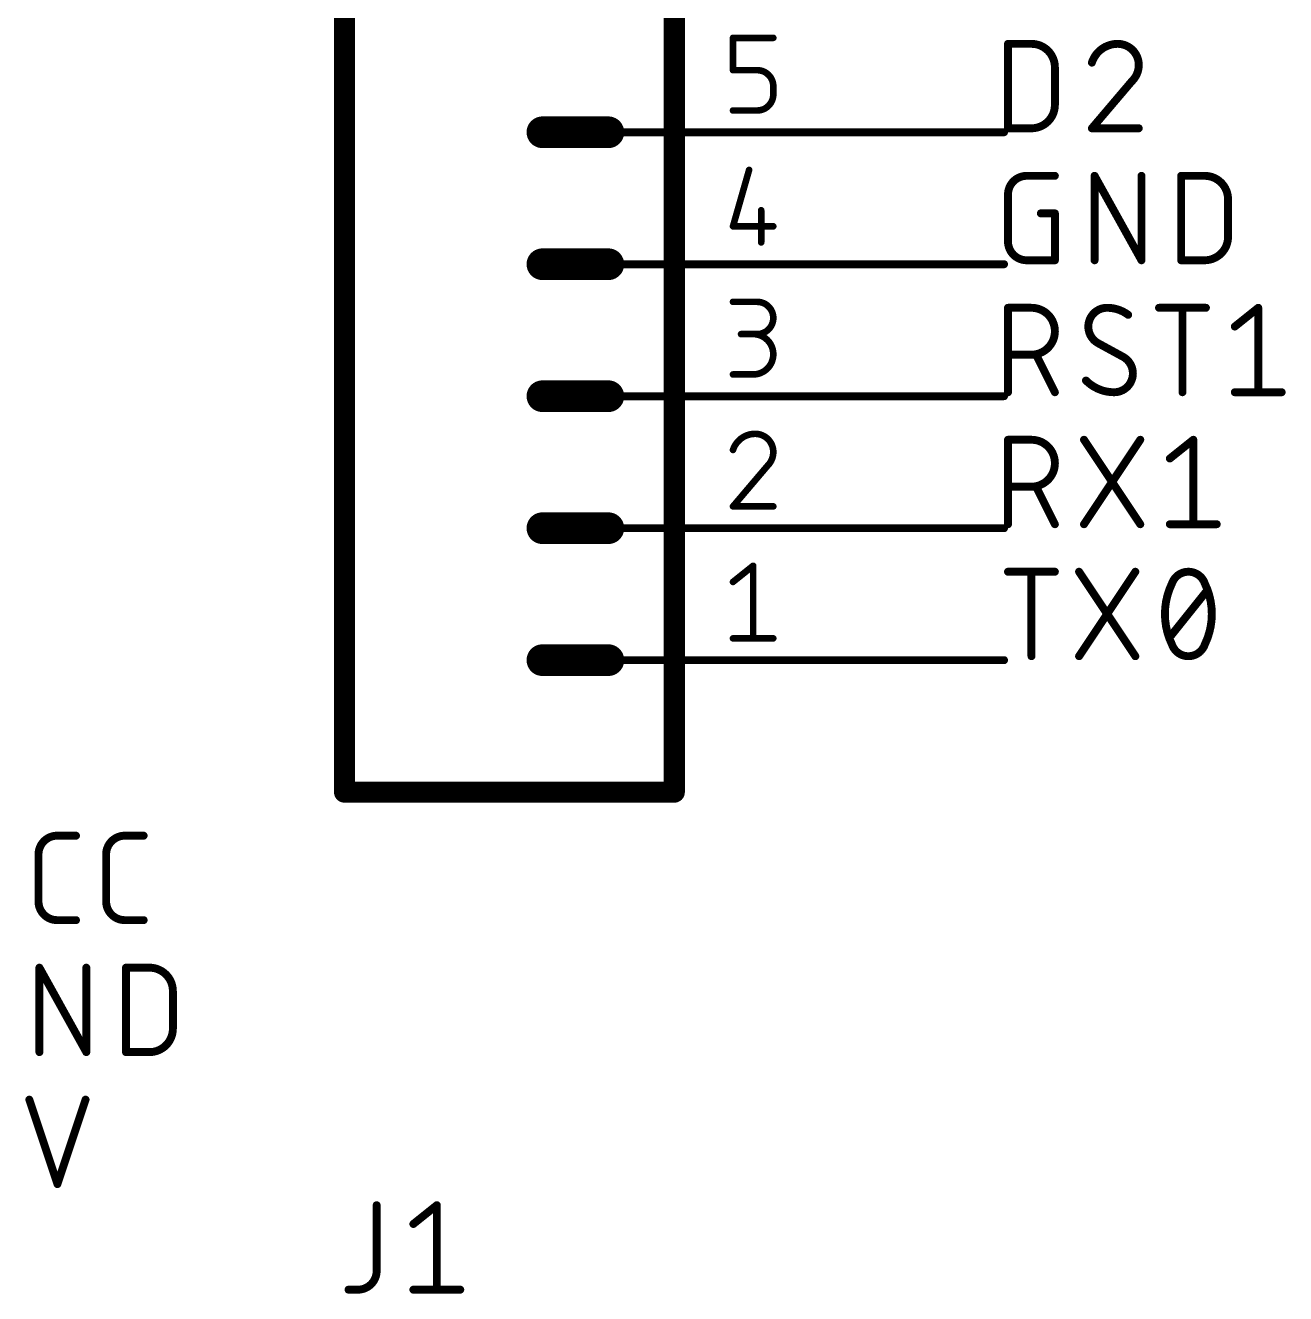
# Model space of a CAD drawing. Extents: x 13 to 226, y 41 to 152.
# Drawn here: x 42.11 to 66.38, y 94.49 to 118.9 of the extents above; entities that cross this region are included whole.
import ezdxf

# ---------------------------------------------------------------- set-up
doc = ezdxf.new("R2010")
doc.units = 0
for name, color, linetype in [('91', 122, 'CONTINUOUS'), ('94', 12, 'CONTINUOUS'), ('95', 251, 'CONTINUOUS')]:
    doc.layers.add(name, color=color, linetype=linetype)

msp = doc.modelspace()

# ---------------------------------------------------------------- linework, layer by layer
at = {"layer": '91', "const_width": 0.1524}
for points in [[(58.42, 116.84), (60.96, 116.84)], [(58.42, 114.3), (60.96, 114.3)], [(58.42, 111.76), (60.96, 111.76)], [(58.42, 109.22), (60.96, 109.22)], [(58.42, 106.68), (60.96, 106.68)]]:
    msp.add_lwpolyline(points, dxfattribs=at)
at = {"layer": '91', "const_width": 0.0762}
for points in [[(58.42, 116.8781, 1), (58.42, 116.8019)], [(60.96, 116.8019, 1), (60.96, 116.8781)], [(58.42, 114.3381, 1), (58.42, 114.2619)], [(60.96, 114.2619, 1), (60.96, 114.3381)], [(58.42, 111.7981, 1), (58.42, 111.7219)], [(60.96, 111.7219, 1), (60.96, 111.7981)], [(58.42, 109.2581, 1), (58.42, 109.1819)], [(60.96, 109.1819, 1), (60.96, 109.2581)], [(58.42, 106.7181, 1), (58.42, 106.6419)], [(60.96, 106.6419, 1), (60.96, 106.7181)]]:
    msp.add_lwpolyline(points, format="xyb", dxfattribs=at)
at = {"layer": '94'}
for points, const_width in [([(48.26, 144.78), (48.26, 104.14)], 0.4064), ([(54.61, 104.14), (54.61, 144.78)], 0.4064), ([(52.07, 116.84), (53.34, 116.84)], 0.6096), ([(58.42, 116.84), (53.34, 116.84)], 0.1524), ([(52.07, 114.3), (53.34, 114.3)], 0.6096), ([(58.42, 114.3), (53.34, 114.3)], 0.1524), ([(52.07, 111.76), (53.34, 111.76)], 0.6096), ([(58.42, 111.76), (53.34, 111.76)], 0.1524), ([(52.07, 109.22), (53.34, 109.22)], 0.6096), ([(58.42, 109.22), (53.34, 109.22)], 0.1524), ([(52.07, 106.68), (53.34, 106.68)], 0.6096), ([(58.42, 106.68), (53.34, 106.68)], 0.1524), ([(54.61, 104.14), (48.26, 104.14)], 0.4064)]:
    msp.add_lwpolyline(points, dxfattribs=dict(at, const_width=const_width))
for points, const_width in [([(52.07, 116.9924, 1), (52.07, 116.6876)], 0.3048), ([(53.34, 116.6876, 1), (53.34, 116.9924)], 0.3048), ([(53.34, 116.8781, 1), (53.34, 116.8019)], 0.0762), ([(58.42, 116.8019, 1), (58.42, 116.8781)], 0.0762), ([(52.07, 114.4524, 1), (52.07, 114.1476)], 0.3048), ([(53.34, 114.1476, 1), (53.34, 114.4524)], 0.3048), ([(53.34, 114.3381, 1), (53.34, 114.2619)], 0.0762), ([(58.42, 114.2619, 1), (58.42, 114.3381)], 0.0762), ([(52.07, 111.9124, 1), (52.07, 111.6076)], 0.3048), ([(53.34, 111.6076, 1), (53.34, 111.9124)], 0.3048), ([(53.34, 111.7981, 1), (53.34, 111.7219)], 0.0762), ([(58.42, 111.7219, 1), (58.42, 111.7981)], 0.0762), ([(52.07, 109.3724, 1), (52.07, 109.0676)], 0.3048), ([(53.34, 109.0676, 1), (53.34, 109.3724)], 0.3048), ([(53.34, 109.2581, 1), (53.34, 109.1819)], 0.0762), ([(58.42, 109.1819, 1), (58.42, 109.2581)], 0.0762), ([(52.07, 106.8324, 1), (52.07, 106.5276)], 0.3048), ([(53.34, 106.5276, 1), (53.34, 106.8324)], 0.3048), ([(53.34, 106.7181, 1), (53.34, 106.6419)], 0.0762), ([(58.42, 106.6419, 1), (58.42, 106.7181)], 0.0762), ([(48.26, 104.2416, 1), (48.26, 104.0384)], 0.2032), ([(48.1584, 104.14, 1), (48.3616, 104.14)], 0.2032), ([(54.5084, 104.14, 1), (54.7116, 104.14)], 0.2032), ([(54.61, 104.0384, 1), (54.61, 104.2416)], 0.2032)]:
    msp.add_lwpolyline(points, format="xyb", dxfattribs=dict(at, const_width=const_width))
at = {"layer": '95'}
for points, const_width in [([(55.7403, 118.6879, 1), (55.7403, 118.6244)], 0.0635), ([(55.7721, 118.6561, 1), (55.7086, 118.6561)], 0.0635), ([(56.5164, 118.6244, 1), (56.5164, 118.6879)], 0.0635), ([(61.0743, 118.5418, 1), (60.9981, 118.5418)], 0.0762), ([(61.0362, 118.5799, 1), (61.0362, 118.5037)], 0.0762), ([(61.9393, 118.0902, 0.4142), (61.4878, 118.5418)], 0.1524), ([(61.4878, 118.5799, 1), (61.4878, 118.5037)], 0.0762), ([(61.4878, 118.5037, 1), (61.4878, 118.5799)], 0.0762), ([(63.1481, 118.5418, 0.3252), (62.6514, 118.1806)], 0.1524), ([(63.5545, 118.1354, 0.4142), (63.1481, 118.5418)], 0.1524), ([(63.1481, 118.5799, 1), (63.1481, 118.5037)], 0.0762), ([(63.1481, 118.5037, 1), (63.1481, 118.5799)], 0.0762), ([(61.9774, 118.0902, 1), (61.9012, 118.0902)], 0.0762), ([(62.6152, 118.1923, 1), (62.6877, 118.1688)], 0.0762), ([(63.4191, 117.8193, 0.2053), (63.5545, 118.1354)], 0.1524), ([(63.5926, 118.1354, 1), (63.5164, 118.1354)], 0.0762), ([(63.5164, 118.1354, 1), (63.5926, 118.1354)], 0.0762), ([(55.7403, 118.067, 1), (55.7403, 118.0035)], 0.0635), ([(55.7086, 118.0352, 1), (55.7721, 118.0352)], 0.0635), ([(56.5164, 117.7248, 0.4142), (56.206, 118.0352)], 0.127), ([(56.206, 118.067, 1), (56.206, 118.0035)], 0.0635), ([(56.206, 118.0035, 1), (56.206, 118.067)], 0.0635), ([(61.9012, 118.0902, 1), (61.9774, 118.0902)], 0.0762), ([(56.5482, 117.7248, 1), (56.4847, 117.7248)], 0.0635), ([(56.4847, 117.7248, 1), (56.5482, 117.7248)], 0.0635), ([(63.3928, 117.8469, 1), (63.4453, 117.7917)], 0.0762), ([(63.4481, 117.7946, 1), (63.39, 117.844)], 0.0762), ([(56.206, 117.2591, 0.4142), (56.5164, 117.5695)], 0.127), ([(56.5482, 117.5695, 1), (56.4847, 117.5695)], 0.0635), ([(56.4847, 117.5695, 1), (56.5482, 117.5695)], 0.0635), ([(61.4878, 116.9162, 0.4142), (61.9393, 117.3678)], 0.1524), ([(61.9774, 117.3678, 1), (61.9012, 117.3678)], 0.0762), ([(55.7403, 117.2909, 1), (55.7403, 117.2274)], 0.0635), ([(56.206, 117.2909, 1), (56.206, 117.2274)], 0.0635), ([(56.206, 117.2274, 1), (56.206, 117.2909)], 0.0635), ([(61.9012, 117.3678, 1), (61.9774, 117.3678)], 0.0762), ([(61.0362, 116.9543, 1), (61.0362, 116.8781)], 0.0762), ([(60.9981, 116.9162, 1), (61.0743, 116.9162)], 0.0762), ([(61.4878, 116.9543, 1), (61.4878, 116.8781)], 0.0762), ([(61.4878, 116.8781, 1), (61.4878, 116.9543)], 0.0762), ([(62.6514, 116.9543, 1), (62.6514, 116.8781)], 0.0762), ([(62.6224, 116.9409, 1), (62.6805, 116.8915)], 0.0762), ([(63.5545, 116.8781, 1), (63.5545, 116.9543)], 0.0762), ([(56.0813, 116.1074, 1), (56.0202, 116.1248)], 0.0635), ([(61.3974, 116.0018, 0.4142), (61.0362, 115.6406)], 0.1524), ([(61.3974, 116.0399, 1), (61.3974, 115.9637)], 0.0762), ([(61.3974, 115.9637, 1), (61.3974, 116.0399)], 0.0762), ([(61.9393, 115.9637, 1), (61.9393, 116.0399)], 0.0762), ([(62.7416, 116.0018, 1), (62.6654, 116.0018)], 0.0762), ([(62.7368, 116.0203, 1), (62.6702, 115.9833)], 0.0762), ([(63.6447, 116.0018, 1), (63.5685, 116.0018)], 0.0762), ([(64.409, 116.0018, 1), (64.3328, 116.0018)], 0.0762), ([(64.3709, 116.0399, 1), (64.3709, 115.9637)], 0.0762), ([(65.274, 115.5502, 0.4142), (64.8224, 116.0018)], 0.1524), ([(64.8224, 116.0399, 1), (64.8224, 115.9637)], 0.0762), ([(64.8224, 115.9637, 1), (64.8224, 116.0399)], 0.0762), ([(61.0743, 115.6406, 1), (60.9981, 115.6406)], 0.0762), ([(60.9981, 115.6406, 1), (61.0743, 115.6406)], 0.0762), ([(65.3121, 115.5502, 1), (65.2359, 115.5502)], 0.0762), ([(65.2359, 115.5502, 1), (65.3121, 115.5502)], 0.0762), ([(56.3153, 115.34, 1), (56.2518, 115.34)], 0.0635), ([(61.6684, 115.3174, 1), (61.6684, 115.2412)], 0.0762), ([(61.9774, 115.2793, 1), (61.9012, 115.2793)], 0.0762), ([(61.9393, 115.2412, 1), (61.9393, 115.3174)], 0.0762), ([(55.7403, 115.0613, 1), (55.7403, 114.9978)], 0.0635), ([(55.7098, 115.0383, 1), (55.7708, 115.0208)], 0.0635), ([(56.5164, 114.9978, 1), (56.5164, 115.0613)], 0.0635), ([(56.2518, 114.7191, 1), (56.3153, 114.7191)], 0.0635), ([(61.0362, 114.7374, 0.4142), (61.3974, 114.3762)], 0.1524), ([(61.0743, 114.7374, 1), (60.9981, 114.7374)], 0.0762), ([(60.9981, 114.7374, 1), (61.0743, 114.7374)], 0.0762), ([(64.8224, 114.3762, 0.4142), (65.274, 114.8278)], 0.1524), ([(65.3121, 114.8278, 1), (65.2359, 114.8278)], 0.0762), ([(65.2359, 114.8278, 1), (65.3121, 114.8278)], 0.0762), ([(61.3974, 114.4143, 1), (61.3974, 114.3381)], 0.0762), ([(61.3974, 114.3381, 1), (61.3974, 114.4143)], 0.0762), ([(61.9012, 114.3762, 1), (61.9774, 114.3762)], 0.0762), ([(61.9393, 114.3381, 1), (61.9393, 114.4143)], 0.0762), ([(62.6654, 114.3762, 1), (62.7416, 114.3762)], 0.0762), ([(63.5685, 114.3762, 1), (63.6447, 114.3762)], 0.0762), ([(63.5733, 114.3577, 1), (63.6399, 114.3947)], 0.0762), ([(64.3709, 114.4143, 1), (64.3709, 114.3381)], 0.0762), ([(64.3328, 114.3762, 1), (64.409, 114.3762)], 0.0762), ([(64.8224, 114.4143, 1), (64.8224, 114.3381)], 0.0762), ([(64.8224, 114.3381, 1), (64.8224, 114.4143)], 0.0762), ([(55.7403, 113.6079, 1), (55.7403, 113.5444)], 0.0635), ([(56.206, 113.6079, 1), (56.206, 113.5444)], 0.0635), ([(56.206, 112.9552, 1), (56.206, 113.5761)], 0.127), ([(56.206, 113.5444, 1), (56.206, 113.6079)], 0.0635), ([(61.0743, 113.4618, 1), (60.9981, 113.4618)], 0.0762), ([(61.0362, 113.4999, 1), (61.0362, 113.4237)], 0.0762), ([(61.4878, 112.5587, 1), (61.4878, 113.4618)], 0.1524), ([(61.4878, 113.4999, 1), (61.4878, 113.4237)], 0.0762), ([(61.4878, 113.4237, 1), (61.4878, 113.4999)], 0.0762), ([(62.9445, 113.4618, 0.4142), (62.5832, 113.1006)], 0.1524), ([(63.3509, 113.3263, 0.1623), (62.9445, 113.4618)], 0.1524), ([(62.9445, 113.4999, 1), (62.9445, 113.4237)], 0.0762), ([(62.9445, 113.4237, 1), (62.9445, 113.4999)], 0.0762), ([(63.9449, 113.4999, 1), (63.9449, 113.4237)], 0.0762), ([(64.4345, 113.4618, 1), (64.3583, 113.4618)], 0.0762), ([(64.848, 113.4237, 1), (64.848, 113.4999)], 0.0762), ([(65.8934, 113.4618, 1), (65.8172, 113.4618)], 0.0762), ([(65.8791, 113.432, 1), (65.8315, 113.4916)], 0.0762), ([(63.328, 113.2959, 1), (63.3737, 113.3568)], 0.0762), ([(55.8955, 112.987, 1), (55.8955, 112.9235)], 0.0635), ([(56.1284, 112.1791, 1), (56.1284, 112.9552)], 0.127), ([(56.1284, 112.987, 1), (56.1284, 112.9235)], 0.0635), ([(56.206, 112.987, 1), (56.206, 112.9235)], 0.0635), ([(56.206, 112.9235, 1), (56.206, 112.987)], 0.0635), ([(62.5832, 113.1006, 0.2656), (62.7638, 112.7845)], 0.1524), ([(62.6213, 113.1006, 1), (62.5451, 113.1006)], 0.0762), ([(62.5451, 113.1006, 1), (62.6213, 113.1006)], 0.0762), ([(65.38, 113.1303, 1), (65.4276, 113.0708)], 0.0762), ([(62.7821, 112.8179, 1), (62.7456, 112.751)], 0.0762), ([(62.7445, 112.7516, 1), (62.7832, 112.8173)], 0.0762), ([(61.0362, 112.5968, 1), (61.0362, 112.5206)], 0.0762), ([(61.4878, 112.5968, 1), (61.4878, 112.5206)], 0.0762), ([(61.4878, 112.5206, 1), (61.4878, 112.5968)], 0.0762), ([(61.6121, 112.5757, 1), (61.544, 112.5416)], 0.0762), ([(63.2799, 112.5464, 1), (63.2412, 112.4807)], 0.0762), ([(63.4412, 112.1974, 0.2656), (63.2606, 112.5135)], 0.1524), ([(63.2423, 112.4801, 1), (63.2788, 112.547)], 0.0762), ([(55.7403, 112.2109, 1), (55.7403, 112.1474)], 0.0635), ([(56.1284, 112.2109, 1), (56.1284, 112.1474)], 0.0635), ([(56.1284, 112.1474, 1), (56.1284, 112.2109)], 0.0635), ([(62.5651, 112.0888, 1), (62.511, 112.0351)], 0.0762), ([(62.5381, 112.062, 0.2), (63.0799, 111.8362)], 0.1524), ([(63.0799, 111.8362, 0.4142), (63.4412, 112.1974)], 0.1524), ([(63.4793, 112.1974, 1), (63.4031, 112.1974)], 0.0762), ([(63.4031, 112.1974, 1), (63.4793, 112.1974)], 0.0762), ([(60.9981, 111.8362, 1), (61.0743, 111.8362)], 0.0762), ([(61.9052, 111.8192, 1), (61.9734, 111.8532)], 0.0762), ([(63.0799, 111.8743, 1), (63.0799, 111.7981)], 0.0762), ([(63.0799, 111.7981, 1), (63.0799, 111.8743)], 0.0762), ([(64.3583, 111.8362, 1), (64.4345, 111.8362)], 0.0762), ([(65.4038, 111.8743, 1), (65.4038, 111.7981)], 0.0762), ([(65.8172, 111.8362, 1), (65.8934, 111.8362)], 0.0762), ([(66.3069, 111.7981, 1), (66.3069, 111.8743)], 0.0762), ([(56.1672, 111.0361, 0.3252), (55.7403, 110.7257)], 0.127), ([(56.5164, 110.6869, 0.4142), (56.1672, 111.0361)], 0.127), ([(56.1672, 111.0679, 1), (56.1672, 111.0044)], 0.0635), ([(56.1672, 111.0044, 1), (56.1672, 111.0678)], 0.0635), ([(61.0743, 110.9218, 1), (60.9981, 110.9218)], 0.0762), ([(61.0362, 110.9599, 1), (61.0362, 110.8837)], 0.0762), ([(61.4878, 110.0187, 1), (61.4878, 110.9218)], 0.1524), ([(61.4878, 110.9599, 1), (61.4878, 110.8837)], 0.0762), ([(61.4878, 110.8837, 1), (61.4878, 110.9599)], 0.0762), ([(62.5316, 110.9429, 1), (62.4682, 110.9007)], 0.0762), ([(63.6153, 110.9007, 1), (63.5519, 110.9429)], 0.0762), ([(64.6429, 110.9218, 1), (64.5667, 110.9218)], 0.0762), ([(64.6286, 110.892, 1), (64.581, 110.9516)], 0.0762), ([(55.7101, 110.7354, 1), (55.7705, 110.7159)], 0.0635), ([(56.4, 110.4152, 0.2053), (56.5164, 110.6869)], 0.127), ([(56.5482, 110.6868, 1), (56.4847, 110.6869)], 0.0635), ([(56.4847, 110.6869, 1), (56.5482, 110.6869)], 0.0635), ([(64.1295, 110.5903, 1), (64.1771, 110.5308)], 0.0762), ([(56.3781, 110.4382, 1), (56.4219, 110.3922)], 0.0635), ([(56.4242, 110.3946, 1), (56.3758, 110.4358)], 0.0635), ([(61.0362, 110.0568, 1), (61.0362, 109.9806)], 0.0762), ([(61.4878, 110.0568, 1), (61.4878, 109.9806)], 0.0762), ([(61.4878, 109.9806, 1), (61.4878, 110.0568)], 0.0762), ([(61.6121, 110.0357, 1), (61.544, 110.0016)], 0.0762), ([(55.7403, 109.6709, 1), (55.7403, 109.6073)], 0.0635), ([(55.7161, 109.6597, 1), (55.7645, 109.6185)], 0.0635), ([(56.5164, 109.6073, 1), (56.5164, 109.6709)], 0.0635), ([(62.4682, 109.3173, 1), (62.5316, 109.2751)], 0.0762), ([(63.5519, 109.2751, 1), (63.6153, 109.3173)], 0.0762), ([(64.1533, 109.3343, 1), (64.1533, 109.2581)], 0.0762), ([(65.0564, 109.2581, 1), (65.0564, 109.3343)], 0.0762), ([(60.9981, 109.2962, 1), (61.0743, 109.2962)], 0.0762), ([(61.9052, 109.2792, 1), (61.9734, 109.3132)], 0.0762), ([(64.5667, 109.2962, 1), (64.6429, 109.2962)], 0.0762), ([(56.1601, 108.4961, 1), (56.0966, 108.4961)], 0.0635), ([(56.1482, 108.4713, 1), (56.1085, 108.5209)], 0.0635), ([(61.0362, 108.4199, 1), (61.0362, 108.3437)], 0.0762), ([(61.5259, 108.3818, 1), (61.4497, 108.3818)], 0.0762), ([(61.9393, 108.3437, 1), (61.9393, 108.4199)], 0.0762), ([(62.4365, 108.4029, 1), (62.3731, 108.3607)], 0.0762), ([(63.5202, 108.3607, 1), (63.4568, 108.4029)], 0.0762), ([(64.5098, 108.3818, 0.3205), (64.1937, 108.156)], 0.1524), ([(64.8259, 108.156, 0.3205), (64.5098, 108.3818)], 0.1524), ([(64.5098, 108.4199, 1), (64.5098, 108.3437)], 0.0762), ([(64.5098, 108.3437, 1), (64.5098, 108.4199)], 0.0762), ([(55.7205, 108.2104, 1), (55.7601, 108.1609)], 0.0635), ([(64.1937, 108.156, 0.1139), (64.0582, 107.569)], 0.1524), ([(64.1577, 108.1684, 1), (64.2297, 108.1437)], 0.0762), ([(64.228, 108.1393, 1), (64.1595, 108.1727)], 0.0762), ([(64.8601, 108.1727, 1), (64.7916, 108.1393)], 0.0762), ([(64.9614, 107.569, 0.1139), (64.8259, 108.156)], 0.1524), ([(64.7898, 108.1437, 1), (64.8619, 108.1684)], 0.0762), ([(64.9008, 107.9968, 1), (64.8413, 108.0444)], 0.0762), ([(64.0582, 107.569, 0.1139), (64.1937, 106.982)], 0.1524), ([(64.0963, 107.569, 1), (64.0201, 107.569)], 0.0762), ([(64.0201, 107.569, 1), (64.0963, 107.569)], 0.0762), ([(64.8259, 106.982, 0.1139), (64.9614, 107.569)], 0.1524), ([(64.9995, 107.569, 1), (64.9233, 107.569)], 0.0762), ([(64.9233, 107.569, 1), (64.9994, 107.569)], 0.0762), ([(55.7403, 107.1309, 1), (55.7403, 107.0674)], 0.0635), ([(56.5164, 107.0674, 1), (56.5164, 107.1309)], 0.0635), ([(64.1188, 107.1412, 1), (64.1783, 107.0936)], 0.0762), ([(56.0966, 107.0991, 1), (56.1601, 107.0991)], 0.0635), ([(64.1937, 106.982, 0.3205), (64.5098, 106.7562)], 0.1524), ([(64.2297, 106.9943, 1), (64.1577, 106.9696)], 0.0762), ([(64.1595, 106.9653, 1), (64.228, 106.9987)], 0.0762), ([(64.5098, 106.7562, 0.3205), (64.8259, 106.982)], 0.1524), ([(64.7916, 106.9987, 1), (64.8601, 106.9653)], 0.0762), ([(64.8619, 106.9696, 1), (64.7898, 106.9943)], 0.0762), ([(61.4497, 106.7562, 1), (61.5259, 106.7562)], 0.0762), ([(62.3731, 106.7773, 1), (62.4365, 106.7351)], 0.0762), ([(63.4568, 106.7351, 1), (63.5202, 106.7773)], 0.0762), ([(64.5098, 106.7943, 1), (64.5098, 106.7181)], 0.0762), ([(64.5098, 106.7181, 1), (64.5098, 106.7943)], 0.0762), ([(42.7269, 103.3018, 0.4142), (42.3657, 102.9406)], 0.1524), ([(42.7269, 103.3399, 1), (42.7269, 103.2637)], 0.0762), ([(42.7269, 103.2637, 1), (42.7269, 103.3399)], 0.0762), ([(43.0882, 103.2637, 1), (43.0882, 103.3399)], 0.0762), ([(44.0295, 103.3018, 0.4142), (43.6683, 102.9406)], 0.1524), ([(44.0295, 103.3399, 1), (44.0295, 103.2637)], 0.0762), ([(44.0295, 103.2637, 1), (44.0295, 103.3399)], 0.0762), ([(44.3908, 103.2637, 1), (44.3908, 103.3399)], 0.0762), ([(42.4038, 102.9406, 1), (42.3276, 102.9406)], 0.0762), ([(43.7064, 102.9406, 1), (43.6302, 102.9406)], 0.0762), ([(42.3276, 102.9406, 1), (42.4038, 102.9406)], 0.0762), ([(43.6302, 102.9406, 1), (43.7064, 102.9406)], 0.0762), ([(42.3657, 102.0374, 0.4142), (42.7269, 101.6762)], 0.1524), ([(42.4038, 102.0374, 1), (42.3276, 102.0374)], 0.0762), ([(42.3276, 102.0374, 1), (42.4038, 102.0374)], 0.0762), ([(43.6683, 102.0374, 0.4142), (44.0295, 101.6762)], 0.1524), ([(43.7064, 102.0374, 1), (43.6302, 102.0374)], 0.0762), ([(43.6302, 102.0374, 1), (43.7064, 102.0374)], 0.0762), ([(42.7269, 101.7143, 1), (42.7269, 101.6381)], 0.0762), ([(42.7269, 101.6381, 1), (42.7269, 101.7143)], 0.0762), ([(43.0882, 101.6381, 1), (43.0882, 101.7143)], 0.0762), ([(44.0295, 101.7143, 1), (44.0295, 101.6381)], 0.0762), ([(44.0295, 101.6381, 1), (44.0295, 101.7143)], 0.0762), ([(44.3908, 101.6381, 1), (44.3908, 101.7143)], 0.0762), ([(42.4216, 100.7618, 1), (42.3454, 100.7618)], 0.0762), ([(42.4168, 100.7803, 1), (42.3502, 100.7433)], 0.0762), ([(43.3247, 100.7618, 1), (43.2485, 100.7618)], 0.0762), ([(44.089, 100.7618, 1), (44.0128, 100.7618)], 0.0762), ([(44.0509, 100.7999, 1), (44.0509, 100.7237)], 0.0762), ([(44.954, 100.3102, 0.4142), (44.5024, 100.7618)], 0.1524), ([(44.5024, 100.7999, 1), (44.5024, 100.7237)], 0.0762), ([(44.5024, 100.7237, 1), (44.5024, 100.7999)], 0.0762), ([(44.9921, 100.3102, 1), (44.9159, 100.3102)], 0.0762), ([(44.9159, 100.3102, 1), (44.9921, 100.3102)], 0.0762), ([(44.5024, 99.1362, 0.4142), (44.954, 99.5878)], 0.1524), ([(44.9921, 99.5878, 1), (44.9159, 99.5878)], 0.0762), ([(44.9159, 99.5878, 1), (44.9921, 99.5878)], 0.0762), ([(42.3454, 99.1362, 1), (42.4216, 99.1362)], 0.0762), ([(43.2485, 99.1362, 1), (43.3247, 99.1362)], 0.0762), ([(43.2533, 99.1177, 1), (43.3199, 99.1547)], 0.0762), ([(44.0509, 99.1743, 1), (44.0509, 99.0981)], 0.0762), ([(44.0128, 99.1362, 1), (44.089, 99.1362)], 0.0762), ([(44.5024, 99.1743, 1), (44.5024, 99.0981)], 0.0762), ([(44.5024, 99.0981, 1), (44.5024, 99.1743)], 0.0762), ([(42.2252, 98.2338, 1), (42.1529, 98.2098)], 0.0762), ([(43.3089, 98.2098, 1), (43.2366, 98.2338)], 0.0762), ([(42.6947, 96.6082, 1), (42.767, 96.5842)], 0.0762), ([(42.6947, 96.5842, 1), (42.767, 96.6082)], 0.0762), ([(48.9162, 96.1898, 1), (48.84, 96.1898)], 0.0762), ([(50.0744, 96.1898, 1), (49.9982, 96.1898)], 0.0762), ([(50.0601, 96.16, 1), (50.0125, 96.2196)], 0.0762), ([(49.561, 95.8583, 1), (49.6086, 95.7988)], 0.0762), ([(48.5168, 94.5642, 0.4142), (48.8781, 94.9254)], 0.1524), ([(48.9162, 94.9254, 1), (48.84, 94.9254)], 0.0762), ([(48.84, 94.9254, 1), (48.9162, 94.9254)], 0.0762), ([(48.3362, 94.6023, 1), (48.3362, 94.5261)], 0.0762), ([(48.5168, 94.6023, 1), (48.5168, 94.5261)], 0.0762), ([(48.5168, 94.5261, 1), (48.5168, 94.6023)], 0.0762), ([(49.5848, 94.6023, 1), (49.5848, 94.5261)], 0.0762), ([(49.9982, 94.5642, 1), (50.0744, 94.5642)], 0.0762), ([(50.4879, 94.5261, 1), (50.4879, 94.6023)], 0.0762)]:
    msp.add_lwpolyline(points, format="xyb", dxfattribs=dict(at, const_width=const_width))
for points, const_width in [([(55.7403, 118.0352), (55.7403, 118.6561)], 0.127), ([(55.7403, 118.6561), (56.5164, 118.6561)], 0.127), ([(61.0362, 116.9162), (61.0362, 118.5418)], 0.1524), ([(61.0362, 118.5418), (61.4878, 118.5418)], 0.1524), ([(61.9393, 118.0902), (61.9393, 117.3678)], 0.1524), ([(56.206, 118.0352), (55.7403, 118.0352)], 0.127), ([(56.5164, 117.5695), (56.5164, 117.7248)], 0.127), ([(63.4191, 117.8193), (62.6514, 116.9162)], 0.1524), ([(55.7403, 117.2591), (56.206, 117.2591)], 0.127), ([(61.4878, 116.9162), (61.0362, 116.9162)], 0.1524), ([(62.6514, 116.9162), (63.5545, 116.9162)], 0.1524), ([(56.0507, 116.1161), (55.7403, 115.0295)], 0.127), ([(61.3974, 116.0018), (61.9393, 116.0018)], 0.1524), ([(62.7035, 114.3762), (62.7035, 116.0018)], 0.1524), ([(62.7035, 116.0018), (63.6066, 114.3762)], 0.1524), ([(63.6066, 114.3762), (63.6066, 116.0018)], 0.1524), ([(64.3709, 114.3762), (64.3709, 116.0018)], 0.1524), ([(64.3709, 116.0018), (64.8224, 116.0018)], 0.1524), ([(61.0362, 114.7374), (61.0362, 115.6406)], 0.1524), ([(65.274, 115.5502), (65.274, 114.8278)], 0.1524), ([(56.2836, 115.34), (56.2836, 114.7191)], 0.127), ([(61.6684, 115.2793), (61.9393, 115.2793)], 0.1524), ([(61.9393, 115.2793), (61.9393, 114.3762)], 0.1524), ([(55.7403, 115.0295), (56.5164, 115.0295)], 0.127), ([(61.9393, 114.3762), (61.3974, 114.3762)], 0.1524), ([(64.8224, 114.3762), (64.3709, 114.3762)], 0.1524), ([(55.7403, 113.5761), (56.206, 113.5761)], 0.127), ([(61.0362, 111.8362), (61.0362, 113.4618)], 0.1524), ([(61.0362, 113.4618), (61.4878, 113.4618)], 0.1524), ([(63.9449, 113.4618), (64.848, 113.4618)], 0.1524), ([(64.3964, 111.8362), (64.3964, 113.4618)], 0.1524), ([(65.4038, 113.1006), (65.8553, 113.4618)], 0.1524), ([(65.8553, 113.4618), (65.8553, 111.8362)], 0.1524), ([(56.206, 112.9552), (55.8955, 112.9552)], 0.127), ([(63.2606, 112.5135), (62.7638, 112.7845)], 0.1524), ([(61.4878, 112.5587), (61.0362, 112.5587)], 0.1524), ([(61.9393, 111.8362), (61.5781, 112.5587)], 0.1524), ([(55.7403, 112.1791), (56.1284, 112.1791)], 0.127), ([(65.4038, 111.8362), (66.3069, 111.8362)], 0.1524), ([(61.0362, 109.2962), (61.0362, 110.9218)], 0.1524), ([(61.0362, 110.9218), (61.4878, 110.9218)], 0.1524), ([(62.4999, 109.2962), (63.5836, 110.9218)], 0.1524), ([(62.4999, 110.9218), (63.5836, 109.2962)], 0.1524), ([(64.1533, 110.5606), (64.6048, 110.9218)], 0.1524), ([(64.6048, 110.9218), (64.6048, 109.2962)], 0.1524), ([(56.4, 110.4152), (55.7403, 109.6391)], 0.127), ([(61.4878, 110.0187), (61.0362, 110.0187)], 0.1524), ([(61.9393, 109.2962), (61.5781, 110.0187)], 0.1524), ([(55.7403, 109.6391), (56.5164, 109.6391)], 0.127), ([(64.1533, 109.2962), (65.0564, 109.2962)], 0.1524), ([(55.7403, 108.1857), (56.1284, 108.4961)], 0.127), ([(56.1284, 108.4961), (56.1284, 107.0991)], 0.127), ([(61.0362, 108.3818), (61.9393, 108.3818)], 0.1524), ([(61.4878, 106.7562), (61.4878, 108.3818)], 0.1524), ([(62.4048, 106.7562), (63.4885, 108.3818)], 0.1524), ([(62.4048, 108.3818), (63.4885, 106.7562)], 0.1524), ([(64.1486, 107.1174), (64.871, 108.0206)], 0.1524), ([(55.7403, 107.0991), (56.5164, 107.0991)], 0.127), ([(42.7269, 103.3018), (43.0882, 103.3018)], 0.1524), ([(44.0295, 103.3018), (44.3908, 103.3018)], 0.1524), ([(42.3657, 102.0374), (42.3657, 102.9406)], 0.1524), ([(43.6683, 102.0374), (43.6683, 102.9406)], 0.1524), ([(43.0882, 101.6762), (42.7269, 101.6762)], 0.1524), ([(44.3908, 101.6762), (44.0295, 101.6762)], 0.1524), ([(42.3835, 99.1362), (42.3835, 100.7618)], 0.1524), ([(42.3835, 100.7618), (43.2866, 99.1362)], 0.1524), ([(43.2866, 99.1362), (43.2866, 100.7618)], 0.1524), ([(44.0509, 99.1362), (44.0509, 100.7618)], 0.1524), ([(44.0509, 100.7618), (44.5024, 100.7618)], 0.1524), ([(44.954, 100.3102), (44.954, 99.5878)], 0.1524), ([(44.5024, 99.1362), (44.0509, 99.1362)], 0.1524), ([(42.189, 98.2218), (42.7309, 96.5962)], 0.1524), ([(42.7309, 96.5962), (43.2727, 98.2218)], 0.1524), ([(48.8781, 96.1898), (48.8781, 94.9254)], 0.1524), ([(49.5848, 95.8286), (50.0363, 96.1898)], 0.1524), ([(50.0363, 96.1898), (50.0363, 94.5642)], 0.1524), ([(48.5168, 94.5642), (48.3362, 94.5642)], 0.1524), ([(49.5848, 94.5642), (50.4879, 94.5642)], 0.1524)]:
    msp.add_lwpolyline(points, dxfattribs=dict(at, const_width=const_width))

doc.saveas('drawing.dxf')
